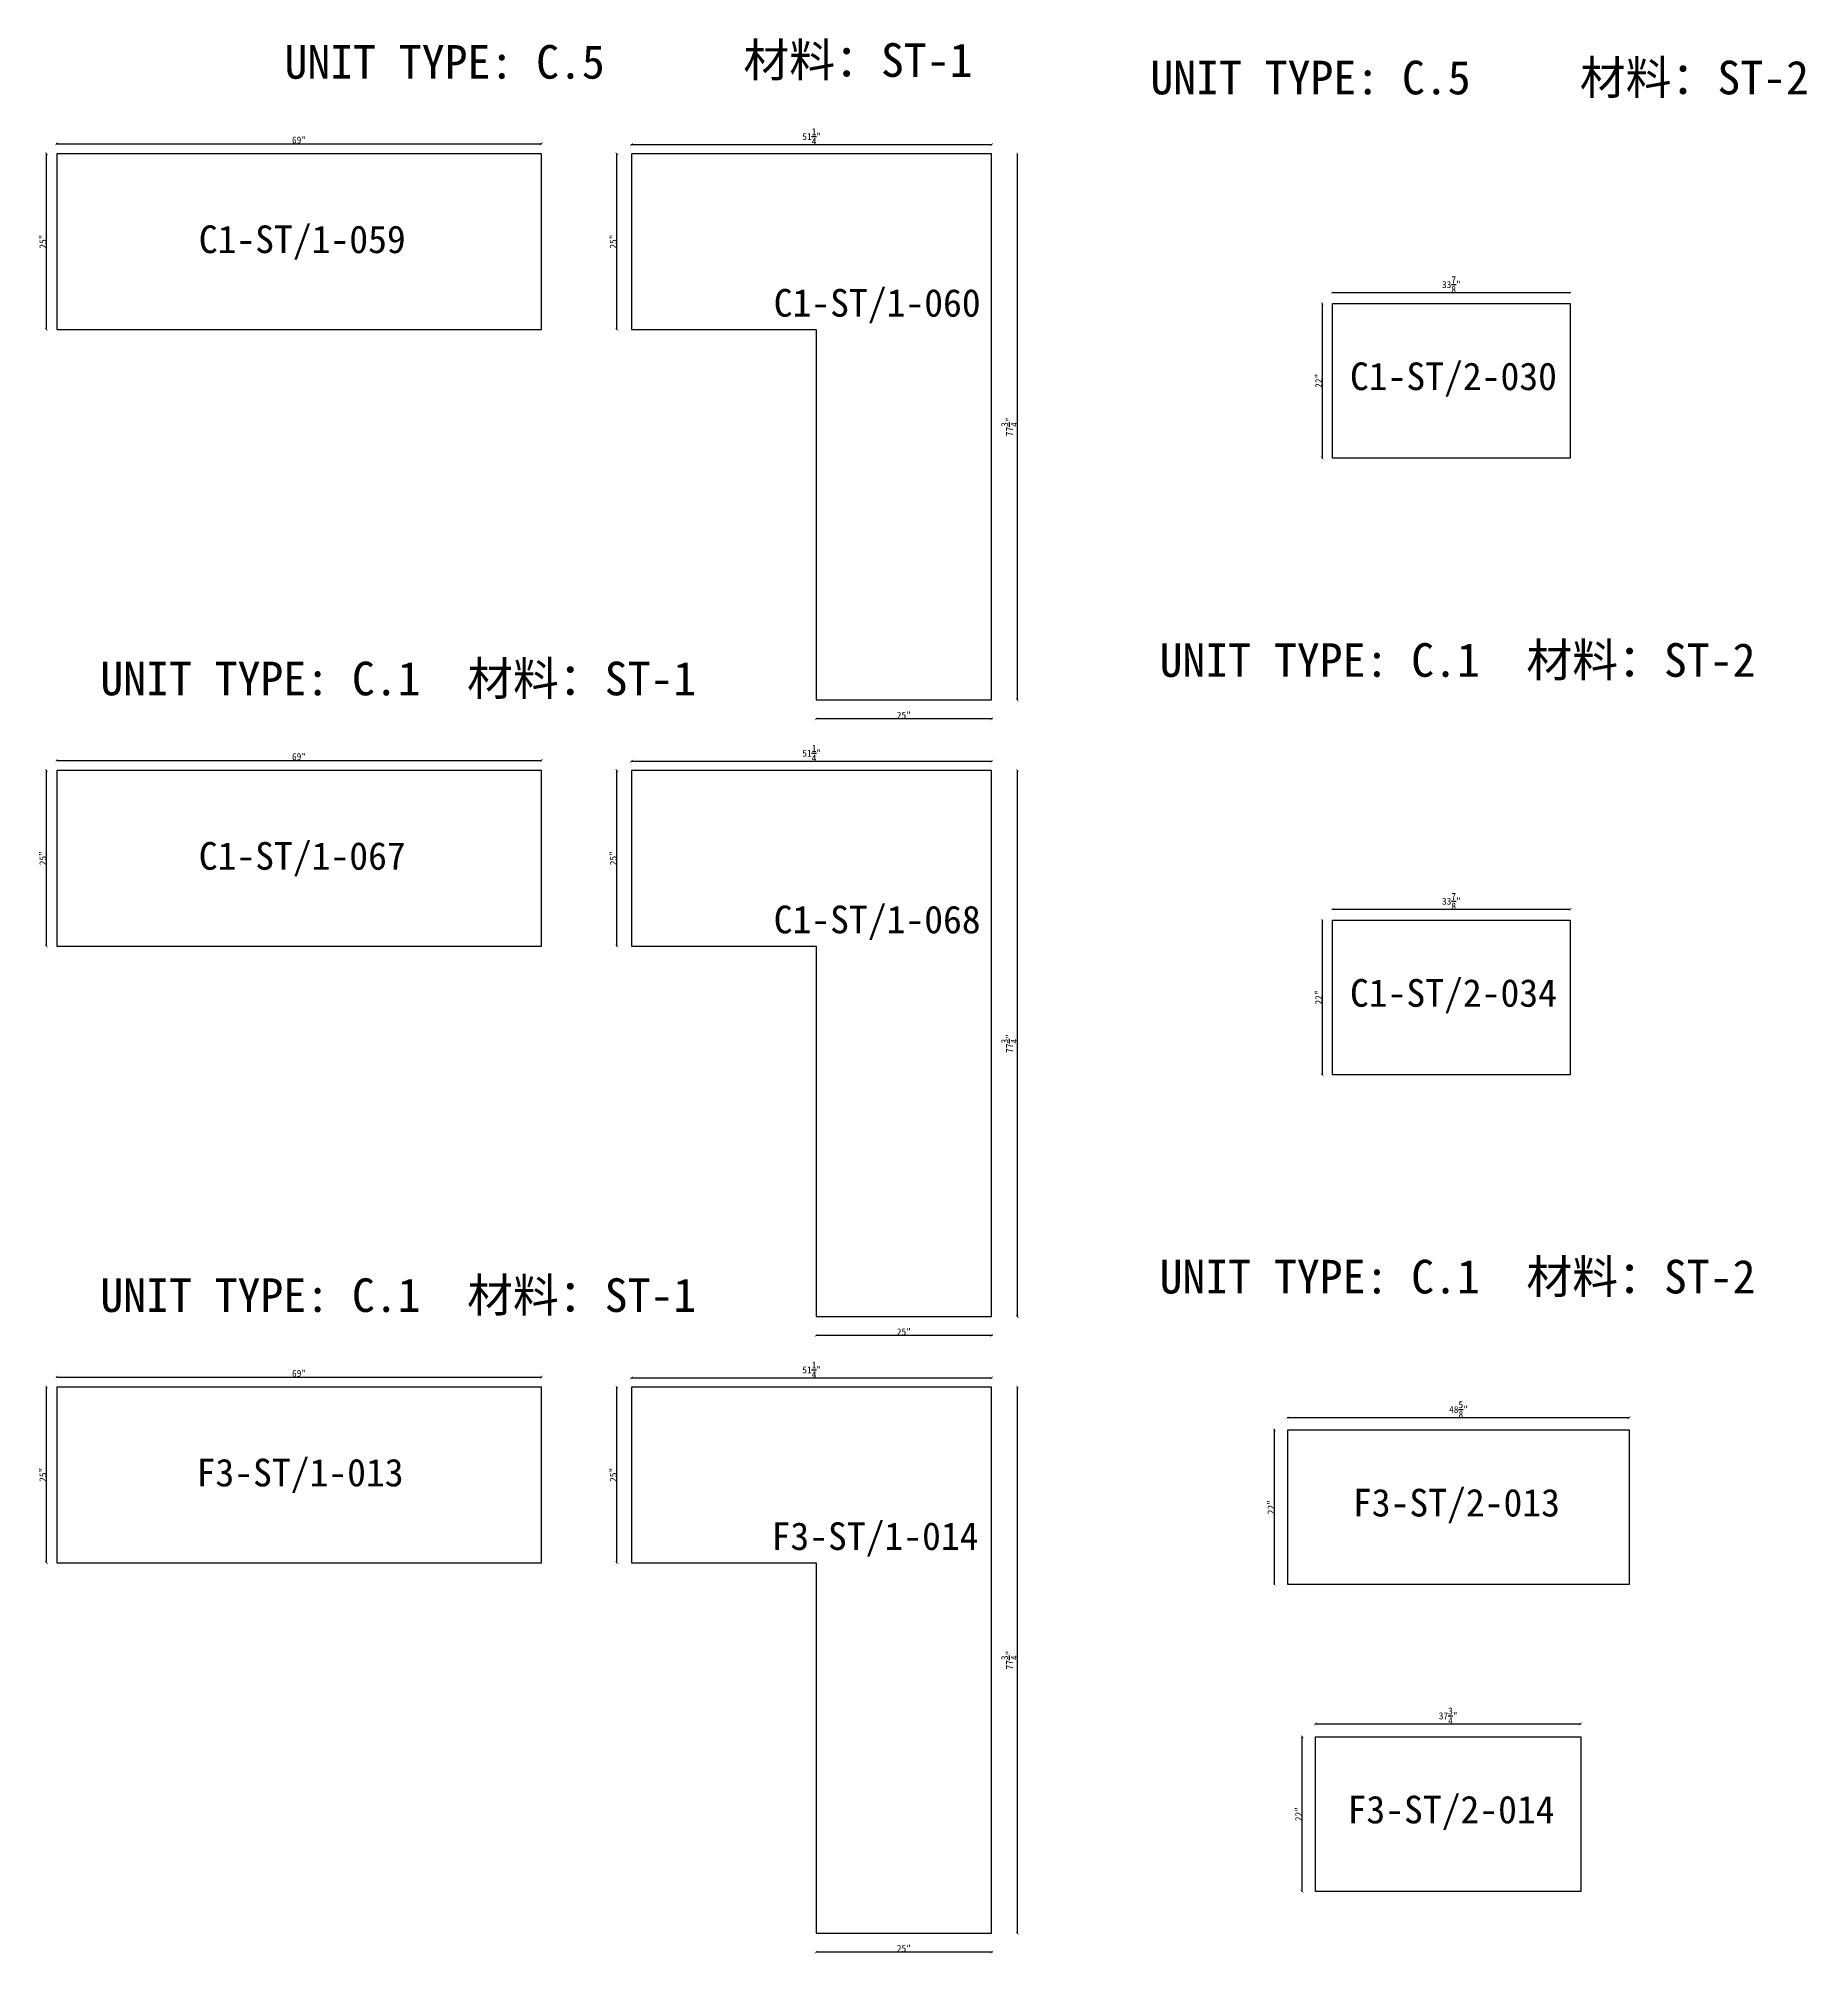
# Model space of a CAD drawing. Header units: millimetres. Extents: x -46962 to 137822, y -48342 to 2116.
# Drawn here: x 15751 to 22145, y -19953 to -13028 of the extents above; entities that cross this region are included whole.
import ezdxf
from ezdxf.enums import TextEntityAlignment as Align

# ---------------------------------------------------------------- set-up
doc = ezdxf.new("R2010")
doc.units = ezdxf.units.MM
doc.layers.add('COUNTERTOP_NUMBER', color=3, linetype='Continuous')
doc.layers.add('COUNTERTOPS', color=7, linetype='Continuous')
doc.styles.add('样式 1', font='')
doc.styles.get('样式 1').set_extended_font_data('NSimSun')
doc.dimstyles.new('副本 ISO-25', dxfattribs={"dimtxt": 25, "dimasz": 10, "dimexe": 1.5, "dimexo": 0.5, "dimtad": 1, "dimlfac": 0.03937, "dimlunit": 5, "dimtxsty": '样式 1', "dimblk": 'ARCHTICK', "dimcen": 2.5, "dimclrd": 256, "dimclrt": 1, "dimazin": 3, "dimtfac": 1, "dimtmove": 0, "dimatfit": 3, "dimfxlon": 1})

# ---------------------------------------------------------------- blocks, each defined once
blk = doc.blocks.new('_ArchTick')
at = {"color": 0, "linetype": 'ByBlock', "const_width": 0.15}
blk.add_lwpolyline([(-0.5, -0.5), (0.5, 0.5)], dxfattribs=at)
blk = doc.blocks.new('*D789')
at = {"color": 0, "lineweight": -2, "transparency": 16777216}
for p, q in [((15781.4, -13445.1), (15778.9, -13445.1)), ((15781.4, -14080.1), (15778.9, -14080.1))]:
    blk.add_line(p, q, dxfattribs=at)
at = {"lineweight": -2, "transparency": 16777216}
blk.add_line((15780.4, -14080.1), (15780.4, -13445.1), dxfattribs=at)
at = {"layer": 'Defpoints', "color": 0, "transparency": 16777216}
for p in [(15780.4, -13445.1), (15817.3, -13445.1), (15817.3, -14080.1)]:
    blk.add_point(p, dxfattribs=at)
at = {"lineweight": -2, "transparency": 16777216, "xscale": 10, "yscale": 10, "zscale": 10}
for p, rotation in [((15780.4, -13445.1), 90), ((15780.4, -14080.1), 270)]:
    blk.add_blockref('_ArchTick', p, dxfattribs=dict(at, rotation=rotation))
at = {"color": 1, "transparency": 16777216, "insert": (15767.3, -13762.6), "char_height": 25, "attachment_point": 5, "rotation": 90, "style": '样式 1'}
blk.add_mtext('\\A1;25"', dxfattribs=at)
blk = doc.blocks.new('*D790')
at = {"color": 0, "lineweight": -2, "transparency": 16777216}
for p, q in [((15817.3, -13409.7), (15817.3, -13407.2)), ((17569.9, -13409.7), (17569.9, -13407.2))]:
    blk.add_line(p, q, dxfattribs=at)
at = {"lineweight": -2, "transparency": 16777216}
blk.add_line((15817.3, -13408.7), (17569.9, -13408.7), dxfattribs=at)
at = {"layer": 'Defpoints', "color": 0, "transparency": 16777216}
for p in [(17569.9, -13408.7), (15817.3, -13445.1), (17569.9, -13445.1)]:
    blk.add_point(p, dxfattribs=at)
at = {"lineweight": -2, "transparency": 16777216, "xscale": 10, "yscale": 10, "zscale": 10, "rotation": 180}
blk.add_blockref('_ArchTick', (15817.3, -13408.7), dxfattribs=at)
at = {"lineweight": -2, "transparency": 16777216, "xscale": 10, "yscale": 10, "zscale": 10}
blk.add_blockref('_ArchTick', (17569.9, -13408.7), dxfattribs=at)
at = {"color": 1, "transparency": 16777216, "insert": (16693.6, -13395.6), "char_height": 25, "attachment_point": 5, "style": '样式 1'}
blk.add_mtext('\\A1;69"', dxfattribs=at)
blk = doc.blocks.new('*D791')
at = {"color": 0, "lineweight": -2, "transparency": 16777216}
for p, q in [((17896.2, -13412.9), (17896.2, -13410.4)), ((19198, -13412.9), (19198, -13410.4))]:
    blk.add_line(p, q, dxfattribs=at)
at = {"lineweight": -2, "transparency": 16777216}
blk.add_line((17896.2, -13411.9), (19198, -13411.9), dxfattribs=at)
at = {"layer": 'Defpoints', "color": 0, "transparency": 16777216}
for p in [(19198, -13411.9), (17896.2, -13445.1), (19198, -13445.1)]:
    blk.add_point(p, dxfattribs=at)
at = {"lineweight": -2, "transparency": 16777216, "xscale": 10, "yscale": 10, "zscale": 10, "rotation": 180}
blk.add_blockref('_ArchTick', (17896.2, -13411.9), dxfattribs=at)
at = {"lineweight": -2, "transparency": 16777216, "xscale": 10, "yscale": 10, "zscale": 10}
blk.add_blockref('_ArchTick', (19198, -13411.9), dxfattribs=at)
at = {"color": 1, "transparency": 16777216, "insert": (18547.1, -13382.9), "char_height": 25, "attachment_point": 5, "style": '样式 1'}
blk.add_mtext('\\A1;51{\\H1x;\\S1/4;}"', dxfattribs=at)
blk = doc.blocks.new('*D792')
at = {"color": 0, "lineweight": -2, "transparency": 16777216}
for p, q in [((17843.8, -13445.1), (17841.3, -13445.1)), ((17843.8, -14080.1), (17841.3, -14080.1))]:
    blk.add_line(p, q, dxfattribs=at)
at = {"lineweight": -2, "transparency": 16777216}
blk.add_line((17842.8, -14080.1), (17842.8, -13445.1), dxfattribs=at)
at = {"layer": 'Defpoints', "color": 0, "transparency": 16777216}
for p in [(17842.8, -13445.1), (17896.2, -13445.1), (17896.2, -14080.1)]:
    blk.add_point(p, dxfattribs=at)
at = {"lineweight": -2, "transparency": 16777216, "xscale": 10, "yscale": 10, "zscale": 10}
for p, rotation in [((17842.8, -13445.1), 90), ((17842.8, -14080.1), 270)]:
    blk.add_blockref('_ArchTick', p, dxfattribs=dict(at, rotation=rotation))
at = {"color": 1, "transparency": 16777216, "insert": (17829.6, -13762.6), "char_height": 25, "attachment_point": 5, "rotation": 90, "style": '样式 1'}
blk.add_mtext('\\A1;25"', dxfattribs=at)
blk = doc.blocks.new('*D785')
at = {"color": 0, "lineweight": -2, "transparency": 16777216}
for p, q in [((18563, -15487.3), (18563, -15489.8)), ((19198, -15487.3), (19198, -15489.8))]:
    blk.add_line(p, q, dxfattribs=at)
at = {"lineweight": -2, "transparency": 16777216}
blk.add_line((19198, -15488.3), (18563, -15488.3), dxfattribs=at)
at = {"layer": 'Defpoints', "color": 0, "transparency": 16777216}
for p in [(18563, -15419.9), (19198, -15419.9), (18563, -15488.3)]:
    blk.add_point(p, dxfattribs=at)
at = {"lineweight": -2, "transparency": 16777216, "xscale": 10, "yscale": 10, "zscale": 10, "rotation": 180}
blk.add_blockref('_ArchTick', (18563, -15488.3), dxfattribs=at)
at = {"lineweight": -2, "transparency": 16777216, "xscale": 10, "yscale": 10, "zscale": 10}
blk.add_blockref('_ArchTick', (19198, -15488.3), dxfattribs=at)
at = {"color": 1, "transparency": 16777216, "insert": (18880.5, -15475.2), "char_height": 25, "attachment_point": 5, "style": '样式 1'}
blk.add_mtext('\\A1;25"', dxfattribs=at)
blk = doc.blocks.new('*D786')
at = {"color": 0, "lineweight": -2, "transparency": 16777216}
for p, q in [((19290.2, -13445.1), (19292.7, -13445.1)), ((19290.2, -15419.9), (19292.7, -15419.9))]:
    blk.add_line(p, q, dxfattribs=at)
at = {"lineweight": -2, "transparency": 16777216}
blk.add_line((19291.2, -15419.9), (19291.2, -13445.1), dxfattribs=at)
at = {"layer": 'Defpoints', "color": 0, "transparency": 16777216}
for p in [(19198, -13445.1), (19291.2, -13445.1), (19198, -15419.9)]:
    blk.add_point(p, dxfattribs=at)
at = {"lineweight": -2, "transparency": 16777216, "xscale": 10, "yscale": 10, "zscale": 10}
for p, rotation in [((19291.2, -13445.1), 90), ((19291.2, -15419.9), 270)]:
    blk.add_blockref('_ArchTick', p, dxfattribs=dict(at, rotation=rotation))
at = {"color": 1, "transparency": 16777216, "insert": (19262.1, -14432.5), "char_height": 25, "attachment_point": 5, "rotation": 90, "style": '样式 1'}
blk.add_mtext('\\A1;77{\\H1x;\\S3/4;}"', dxfattribs=at)
blk = doc.blocks.new('*D787')
at = {"color": 0, "lineweight": -2, "transparency": 16777216}
for p, q in [((20429.9, -13948.2), (20429.9, -13945.7)), ((21290.3, -13948.2), (21290.3, -13945.7))]:
    blk.add_line(p, q, dxfattribs=at)
at = {"lineweight": -2, "transparency": 16777216}
blk.add_line((20429.9, -13947.2), (21290.3, -13947.2), dxfattribs=at)
at = {"layer": 'Defpoints', "color": 0, "transparency": 16777216}
for p in [(20429.9, -13986.6), (21290.3, -13947.2), (21290.3, -13986.6)]:
    blk.add_point(p, dxfattribs=at)
at = {"lineweight": -2, "transparency": 16777216, "xscale": 10, "yscale": 10, "zscale": 10, "rotation": 180}
blk.add_blockref('_ArchTick', (20429.9, -13947.2), dxfattribs=at)
at = {"lineweight": -2, "transparency": 16777216, "xscale": 10, "yscale": 10, "zscale": 10}
blk.add_blockref('_ArchTick', (21290.3, -13947.2), dxfattribs=at)
at = {"color": 1, "transparency": 16777216, "insert": (20860.1, -13918.1), "char_height": 25, "attachment_point": 5, "style": '样式 1'}
blk.add_mtext('\\A1;33{\\H1x;\\S7/8;}"', dxfattribs=at)
blk = doc.blocks.new('*D788')
at = {"color": 0, "lineweight": -2, "transparency": 16777216}
for p, q in [((20394.2, -13986.6), (20391.7, -13986.6)), ((20394.2, -14545.4), (20391.7, -14545.4))]:
    blk.add_line(p, q, dxfattribs=at)
at = {"lineweight": -2, "transparency": 16777216}
blk.add_line((20393.2, -13986.6), (20393.2, -14545.4), dxfattribs=at)
at = {"layer": 'Defpoints', "color": 0, "transparency": 16777216}
for p in [(20429.9, -13986.6), (20393.2, -14545.4), (20429.9, -14545.4)]:
    blk.add_point(p, dxfattribs=at)
at = {"lineweight": -2, "transparency": 16777216, "xscale": 10, "yscale": 10, "zscale": 10}
for p, rotation in [((20393.2, -13986.6), 90), ((20393.2, -14545.4), 270)]:
    blk.add_blockref('_ArchTick', p, dxfattribs=dict(at, rotation=rotation))
at = {"color": 1, "transparency": 16777216, "insert": (20380.1, -14266), "char_height": 25, "attachment_point": 5, "rotation": 90, "style": '样式 1'}
blk.add_mtext('\\A1;22"', dxfattribs=at)
blk = doc.blocks.new('*D799')
at = {"color": 0, "lineweight": -2, "transparency": 16777216}
for p, q in [((15781.4, -15674.6), (15778.9, -15674.6)), ((15781.4, -16309.6), (15778.9, -16309.6))]:
    blk.add_line(p, q, dxfattribs=at)
at = {"lineweight": -2, "transparency": 16777216}
blk.add_line((15780.4, -16309.6), (15780.4, -15674.6), dxfattribs=at)
at = {"layer": 'Defpoints', "color": 0, "transparency": 16777216}
for p in [(15780.4, -15674.6), (15817.3, -15674.6), (15817.3, -16309.6)]:
    blk.add_point(p, dxfattribs=at)
at = {"lineweight": -2, "transparency": 16777216, "xscale": 10, "yscale": 10, "zscale": 10}
for p, rotation in [((15780.4, -15674.6), 90), ((15780.4, -16309.6), 270)]:
    blk.add_blockref('_ArchTick', p, dxfattribs=dict(at, rotation=rotation))
at = {"color": 1, "transparency": 16777216, "insert": (15767.3, -15992.1), "char_height": 25, "attachment_point": 5, "rotation": 90, "style": '样式 1'}
blk.add_mtext('\\A1;25"', dxfattribs=at)
blk = doc.blocks.new('*D800')
at = {"color": 0, "lineweight": -2, "transparency": 16777216}
for p, q in [((15817.3, -15639.3), (15817.3, -15636.8)), ((17569.9, -15639.3), (17569.9, -15636.8))]:
    blk.add_line(p, q, dxfattribs=at)
at = {"lineweight": -2, "transparency": 16777216}
blk.add_line((15817.3, -15638.3), (17569.9, -15638.3), dxfattribs=at)
at = {"layer": 'Defpoints', "color": 0, "transparency": 16777216}
for p in [(17569.9, -15638.3), (15817.3, -15674.6), (17569.9, -15674.6)]:
    blk.add_point(p, dxfattribs=at)
at = {"lineweight": -2, "transparency": 16777216, "xscale": 10, "yscale": 10, "zscale": 10, "rotation": 180}
blk.add_blockref('_ArchTick', (15817.3, -15638.3), dxfattribs=at)
at = {"lineweight": -2, "transparency": 16777216, "xscale": 10, "yscale": 10, "zscale": 10}
blk.add_blockref('_ArchTick', (17569.9, -15638.3), dxfattribs=at)
at = {"color": 1, "transparency": 16777216, "insert": (16693.6, -15625.2), "char_height": 25, "attachment_point": 5, "style": '样式 1'}
blk.add_mtext('\\A1;69"', dxfattribs=at)
blk = doc.blocks.new('*D801')
at = {"color": 0, "lineweight": -2, "transparency": 16777216}
for p, q in [((17896.2, -15642.5), (17896.2, -15640)), ((19198, -15642.5), (19198, -15640))]:
    blk.add_line(p, q, dxfattribs=at)
at = {"lineweight": -2, "transparency": 16777216}
blk.add_line((17896.2, -15641.5), (19198, -15641.5), dxfattribs=at)
at = {"layer": 'Defpoints', "color": 0, "transparency": 16777216}
for p in [(19198, -15641.5), (17896.2, -15674.6), (19198, -15674.6)]:
    blk.add_point(p, dxfattribs=at)
at = {"lineweight": -2, "transparency": 16777216, "xscale": 10, "yscale": 10, "zscale": 10, "rotation": 180}
blk.add_blockref('_ArchTick', (17896.2, -15641.5), dxfattribs=at)
at = {"lineweight": -2, "transparency": 16777216, "xscale": 10, "yscale": 10, "zscale": 10}
blk.add_blockref('_ArchTick', (19198, -15641.5), dxfattribs=at)
at = {"color": 1, "transparency": 16777216, "insert": (18547.1, -15612.5), "char_height": 25, "attachment_point": 5, "style": '样式 1'}
blk.add_mtext('\\A1;51{\\H1x;\\S1/4;}"', dxfattribs=at)
blk = doc.blocks.new('*D802')
at = {"color": 0, "lineweight": -2, "transparency": 16777216}
for p, q in [((17843.8, -15674.6), (17841.3, -15674.6)), ((17843.8, -16309.6), (17841.3, -16309.6))]:
    blk.add_line(p, q, dxfattribs=at)
at = {"lineweight": -2, "transparency": 16777216}
blk.add_line((17842.8, -16309.6), (17842.8, -15674.6), dxfattribs=at)
at = {"layer": 'Defpoints', "color": 0, "transparency": 16777216}
for p in [(17842.8, -15674.6), (17896.2, -15674.6), (17896.2, -16309.6)]:
    blk.add_point(p, dxfattribs=at)
at = {"lineweight": -2, "transparency": 16777216, "xscale": 10, "yscale": 10, "zscale": 10}
for p, rotation in [((17842.8, -15674.6), 90), ((17842.8, -16309.6), 270)]:
    blk.add_blockref('_ArchTick', p, dxfattribs=dict(at, rotation=rotation))
at = {"color": 1, "transparency": 16777216, "insert": (17829.6, -15992.1), "char_height": 25, "attachment_point": 5, "rotation": 90, "style": '样式 1'}
blk.add_mtext('\\A1;25"', dxfattribs=at)
blk = doc.blocks.new('*D795')
at = {"color": 0, "lineweight": -2, "transparency": 16777216}
for p, q in [((18563, -17716.9), (18563, -17719.4)), ((19198, -17716.9), (19198, -17719.4))]:
    blk.add_line(p, q, dxfattribs=at)
at = {"lineweight": -2, "transparency": 16777216}
blk.add_line((19198, -17717.9), (18563, -17717.9), dxfattribs=at)
at = {"layer": 'Defpoints', "color": 0, "transparency": 16777216}
for p in [(18563, -17649.5), (19198, -17649.5), (18563, -17717.9)]:
    blk.add_point(p, dxfattribs=at)
at = {"lineweight": -2, "transparency": 16777216, "xscale": 10, "yscale": 10, "zscale": 10, "rotation": 180}
blk.add_blockref('_ArchTick', (18563, -17717.9), dxfattribs=at)
at = {"lineweight": -2, "transparency": 16777216, "xscale": 10, "yscale": 10, "zscale": 10}
blk.add_blockref('_ArchTick', (19198, -17717.9), dxfattribs=at)
at = {"color": 1, "transparency": 16777216, "insert": (18880.5, -17704.8), "char_height": 25, "attachment_point": 5, "style": '样式 1'}
blk.add_mtext('\\A1;25"', dxfattribs=at)
blk = doc.blocks.new('*D796')
at = {"color": 0, "lineweight": -2, "transparency": 16777216}
for p, q in [((19290.2, -15674.6), (19292.7, -15674.6)), ((19290.2, -17649.5), (19292.7, -17649.5))]:
    blk.add_line(p, q, dxfattribs=at)
at = {"lineweight": -2, "transparency": 16777216}
blk.add_line((19291.2, -17649.5), (19291.2, -15674.6), dxfattribs=at)
at = {"layer": 'Defpoints', "color": 0, "transparency": 16777216}
for p in [(19198, -15674.6), (19291.2, -15674.6), (19198, -17649.5)]:
    blk.add_point(p, dxfattribs=at)
at = {"lineweight": -2, "transparency": 16777216, "xscale": 10, "yscale": 10, "zscale": 10}
for p, rotation in [((19291.2, -15674.6), 90), ((19291.2, -17649.5), 270)]:
    blk.add_blockref('_ArchTick', p, dxfattribs=dict(at, rotation=rotation))
at = {"color": 1, "transparency": 16777216, "insert": (19262.1, -16662.1), "char_height": 25, "attachment_point": 5, "rotation": 90, "style": '样式 1'}
blk.add_mtext('\\A1;77{\\H1x;\\S3/4;}"', dxfattribs=at)
blk = doc.blocks.new('*D797')
at = {"color": 0, "lineweight": -2, "transparency": 16777216}
for p, q in [((20429.9, -16177.8), (20429.9, -16175.3)), ((21290.3, -16177.8), (21290.3, -16175.3))]:
    blk.add_line(p, q, dxfattribs=at)
at = {"lineweight": -2, "transparency": 16777216}
blk.add_line((20429.9, -16176.8), (21290.3, -16176.8), dxfattribs=at)
at = {"layer": 'Defpoints', "color": 0, "transparency": 16777216}
for p in [(21290.3, -16176.8), (20429.9, -16216.2), (21290.3, -16216.2)]:
    blk.add_point(p, dxfattribs=at)
at = {"lineweight": -2, "transparency": 16777216, "xscale": 10, "yscale": 10, "zscale": 10, "rotation": 180}
blk.add_blockref('_ArchTick', (20429.9, -16176.8), dxfattribs=at)
at = {"lineweight": -2, "transparency": 16777216, "xscale": 10, "yscale": 10, "zscale": 10}
blk.add_blockref('_ArchTick', (21290.3, -16176.8), dxfattribs=at)
at = {"color": 1, "transparency": 16777216, "insert": (20860.1, -16147.7), "char_height": 25, "attachment_point": 5, "style": '样式 1'}
blk.add_mtext('\\A1;33{\\H1x;\\S7/8;}"', dxfattribs=at)
blk = doc.blocks.new('*D798')
at = {"color": 0, "lineweight": -2, "transparency": 16777216}
for p, q in [((20394.2, -16216.2), (20391.7, -16216.2)), ((20394.2, -16775), (20391.7, -16775))]:
    blk.add_line(p, q, dxfattribs=at)
at = {"lineweight": -2, "transparency": 16777216}
blk.add_line((20393.2, -16216.2), (20393.2, -16775), dxfattribs=at)
at = {"layer": 'Defpoints', "color": 0, "transparency": 16777216}
for p in [(20429.9, -16216.2), (20393.2, -16775), (20429.9, -16775)]:
    blk.add_point(p, dxfattribs=at)
at = {"lineweight": -2, "transparency": 16777216, "xscale": 10, "yscale": 10, "zscale": 10}
for p, rotation in [((20393.2, -16216.2), 90), ((20393.2, -16775), 270)]:
    blk.add_blockref('_ArchTick', p, dxfattribs=dict(at, rotation=rotation))
at = {"color": 1, "transparency": 16777216, "insert": (20380.1, -16495.6), "char_height": 25, "attachment_point": 5, "rotation": 90, "style": '样式 1'}
blk.add_mtext('\\A1;22"', dxfattribs=at)
blk = doc.blocks.new('*D805')
at = {"color": 0, "lineweight": -2, "transparency": 16777216}
for p, q in [((15781.4, -17904.2), (15778.9, -17904.2)), ((15781.4, -18539.2), (15778.9, -18539.2))]:
    blk.add_line(p, q, dxfattribs=at)
at = {"lineweight": -2, "transparency": 16777216}
blk.add_line((15780.4, -18539.2), (15780.4, -17904.2), dxfattribs=at)
at = {"layer": 'Defpoints', "color": 0, "transparency": 16777216}
for p in [(15780.4, -17904.2), (15817.3, -17904.2), (15817.3, -18539.2)]:
    blk.add_point(p, dxfattribs=at)
at = {"lineweight": -2, "transparency": 16777216, "xscale": 10, "yscale": 10, "zscale": 10}
for p, rotation in [((15780.4, -17904.2), 90), ((15780.4, -18539.2), 270)]:
    blk.add_blockref('_ArchTick', p, dxfattribs=dict(at, rotation=rotation))
at = {"color": 1, "transparency": 16777216, "insert": (15767.3, -18221.7), "char_height": 25, "attachment_point": 5, "rotation": 90, "style": '样式 1'}
blk.add_mtext('\\A1;25"', dxfattribs=at)
blk = doc.blocks.new('*D806')
at = {"color": 0, "lineweight": -2, "transparency": 16777216}
for p, q in [((15817.3, -17868.9), (15817.3, -17866.4)), ((17569.9, -17868.9), (17569.9, -17866.4))]:
    blk.add_line(p, q, dxfattribs=at)
at = {"lineweight": -2, "transparency": 16777216}
blk.add_line((15817.3, -17867.9), (17569.9, -17867.9), dxfattribs=at)
at = {"layer": 'Defpoints', "color": 0, "transparency": 16777216}
for p in [(15817.3, -17904.2), (17569.9, -17867.9), (17569.9, -17904.2)]:
    blk.add_point(p, dxfattribs=at)
at = {"lineweight": -2, "transparency": 16777216, "xscale": 10, "yscale": 10, "zscale": 10, "rotation": 180}
blk.add_blockref('_ArchTick', (15817.3, -17867.9), dxfattribs=at)
at = {"lineweight": -2, "transparency": 16777216, "xscale": 10, "yscale": 10, "zscale": 10}
blk.add_blockref('_ArchTick', (17569.9, -17867.9), dxfattribs=at)
at = {"color": 1, "transparency": 16777216, "insert": (16693.6, -17854.8), "char_height": 25, "attachment_point": 5, "style": '样式 1'}
blk.add_mtext('\\A1;69"', dxfattribs=at)
blk = doc.blocks.new('*D807')
at = {"color": 0, "lineweight": -2, "transparency": 16777216}
for p, q in [((17896.2, -17872.1), (17896.2, -17869.6)), ((19198, -17872.1), (19198, -17869.6))]:
    blk.add_line(p, q, dxfattribs=at)
at = {"lineweight": -2, "transparency": 16777216}
blk.add_line((17896.2, -17871.1), (19198, -17871.1), dxfattribs=at)
at = {"layer": 'Defpoints', "color": 0, "transparency": 16777216}
for p in [(17896.2, -17904.2), (19198, -17871.1), (19198, -17904.2)]:
    blk.add_point(p, dxfattribs=at)
at = {"lineweight": -2, "transparency": 16777216, "xscale": 10, "yscale": 10, "zscale": 10, "rotation": 180}
blk.add_blockref('_ArchTick', (17896.2, -17871.1), dxfattribs=at)
at = {"lineweight": -2, "transparency": 16777216, "xscale": 10, "yscale": 10, "zscale": 10}
blk.add_blockref('_ArchTick', (19198, -17871.1), dxfattribs=at)
at = {"color": 1, "transparency": 16777216, "insert": (18547.1, -17842.1), "char_height": 25, "attachment_point": 5, "style": '样式 1'}
blk.add_mtext('\\A1;51{\\H1x;\\S1/4;}"', dxfattribs=at)
blk = doc.blocks.new('*D808')
at = {"color": 0, "lineweight": -2, "transparency": 16777216}
for p, q in [((17843.8, -17904.2), (17841.3, -17904.2)), ((17843.8, -18539.2), (17841.3, -18539.2))]:
    blk.add_line(p, q, dxfattribs=at)
at = {"lineweight": -2, "transparency": 16777216}
blk.add_line((17842.8, -18539.2), (17842.8, -17904.2), dxfattribs=at)
at = {"layer": 'Defpoints', "color": 0, "transparency": 16777216}
for p in [(17842.8, -17904.2), (17896.2, -17904.2), (17896.2, -18539.2)]:
    blk.add_point(p, dxfattribs=at)
at = {"lineweight": -2, "transparency": 16777216, "xscale": 10, "yscale": 10, "zscale": 10}
for p, rotation in [((17842.8, -17904.2), 90), ((17842.8, -18539.2), 270)]:
    blk.add_blockref('_ArchTick', p, dxfattribs=dict(at, rotation=rotation))
at = {"color": 1, "transparency": 16777216, "insert": (17829.6, -18221.7), "char_height": 25, "attachment_point": 5, "rotation": 90, "style": '样式 1'}
blk.add_mtext('\\A1;25"', dxfattribs=at)
blk = doc.blocks.new('*D809')
at = {"color": 0, "lineweight": -2, "transparency": 16777216}
for p, q in [((18563, -19946.5), (18563, -19949)), ((19198, -19946.5), (19198, -19949))]:
    blk.add_line(p, q, dxfattribs=at)
at = {"lineweight": -2, "transparency": 16777216}
blk.add_line((19198, -19947.5), (18563, -19947.5), dxfattribs=at)
at = {"layer": 'Defpoints', "color": 0, "transparency": 16777216}
for p in [(18563, -19879.1), (19198, -19879.1), (18563, -19947.5)]:
    blk.add_point(p, dxfattribs=at)
at = {"lineweight": -2, "transparency": 16777216, "xscale": 10, "yscale": 10, "zscale": 10, "rotation": 180}
blk.add_blockref('_ArchTick', (18563, -19947.5), dxfattribs=at)
at = {"lineweight": -2, "transparency": 16777216, "xscale": 10, "yscale": 10, "zscale": 10}
blk.add_blockref('_ArchTick', (19198, -19947.5), dxfattribs=at)
at = {"color": 1, "transparency": 16777216, "insert": (18880.5, -19934.3), "char_height": 25, "attachment_point": 5, "style": '样式 1'}
blk.add_mtext('\\A1;25"', dxfattribs=at)
blk = doc.blocks.new('*D810')
at = {"color": 0, "lineweight": -2, "transparency": 16777216}
for p, q in [((19290.2, -17904.2), (19292.7, -17904.2)), ((19290.2, -19879.1), (19292.7, -19879.1))]:
    blk.add_line(p, q, dxfattribs=at)
at = {"lineweight": -2, "transparency": 16777216}
blk.add_line((19291.2, -19879.1), (19291.2, -17904.2), dxfattribs=at)
at = {"layer": 'Defpoints', "color": 0, "transparency": 16777216}
for p in [(19198, -17904.2), (19291.2, -17904.2), (19198, -19879.1)]:
    blk.add_point(p, dxfattribs=at)
at = {"lineweight": -2, "transparency": 16777216, "xscale": 10, "yscale": 10, "zscale": 10}
for p, rotation in [((19291.2, -17904.2), 90), ((19291.2, -19879.1), 270)]:
    blk.add_blockref('_ArchTick', p, dxfattribs=dict(at, rotation=rotation))
at = {"color": 1, "transparency": 16777216, "insert": (19262.1, -18891.6), "char_height": 25, "attachment_point": 5, "rotation": 90, "style": '样式 1'}
blk.add_mtext('\\A1;77{\\H1x;\\S3/4;}"', dxfattribs=at)
blk = doc.blocks.new('*D811')
at = {"color": 0, "lineweight": -2, "transparency": 16777216}
for p, q in [((20268.5, -18015.7), (20268.5, -18013.2)), ((21503.6, -18015.7), (21503.6, -18013.2))]:
    blk.add_line(p, q, dxfattribs=at)
at = {"lineweight": -2, "transparency": 16777216}
blk.add_line((20268.5, -18014.7), (21503.6, -18014.7), dxfattribs=at)
at = {"layer": 'Defpoints', "color": 0, "transparency": 16777216}
for p in [(20268.5, -18059.3), (21503.6, -18014.7), (21503.6, -18059.3)]:
    blk.add_point(p, dxfattribs=at)
at = {"lineweight": -2, "transparency": 16777216, "xscale": 10, "yscale": 10, "zscale": 10, "rotation": 180}
blk.add_blockref('_ArchTick', (20268.5, -18014.7), dxfattribs=at)
at = {"lineweight": -2, "transparency": 16777216, "xscale": 10, "yscale": 10, "zscale": 10}
blk.add_blockref('_ArchTick', (21503.6, -18014.7), dxfattribs=at)
at = {"color": 1, "transparency": 16777216, "insert": (20886, -17985.6), "char_height": 25, "attachment_point": 5, "style": '样式 1'}
blk.add_mtext('\\A1;48{\\H1x;\\S5/8;}"', dxfattribs=at)
blk = doc.blocks.new('*D812')
at = {"color": 0, "lineweight": -2, "transparency": 16777216}
for p, q in [((20221.7, -18059.3), (20219.2, -18059.3)), ((20221.7, -18618.1), (20219.2, -18618.1))]:
    blk.add_line(p, q, dxfattribs=at)
at = {"lineweight": -2, "transparency": 16777216}
blk.add_line((20220.7, -18618.1), (20220.7, -18059.3), dxfattribs=at)
at = {"layer": 'Defpoints', "color": 0, "transparency": 16777216}
for p in [(20220.7, -18059.3), (20268.5, -18059.3), (20268.5, -18618.1)]:
    blk.add_point(p, dxfattribs=at)
at = {"lineweight": -2, "transparency": 16777216, "xscale": 10, "yscale": 10, "zscale": 10}
for p, rotation in [((20220.7, -18059.3), 90), ((20220.7, -18618.1), 270)]:
    blk.add_blockref('_ArchTick', p, dxfattribs=dict(at, rotation=rotation))
at = {"color": 1, "transparency": 16777216, "insert": (20207.6, -18338.7), "char_height": 25, "attachment_point": 5, "rotation": 90, "style": '样式 1'}
blk.add_mtext('\\A1;22"', dxfattribs=at)
blk = doc.blocks.new('*D813')
at = {"color": 0, "lineweight": -2, "transparency": 16777216}
for p, q in [((20369, -19123), (20369, -19120.5)), ((21327.9, -19123), (21327.9, -19120.5))]:
    blk.add_line(p, q, dxfattribs=at)
at = {"lineweight": -2, "transparency": 16777216}
blk.add_line((20369, -19122), (21327.9, -19122), dxfattribs=at)
at = {"layer": 'Defpoints', "color": 0, "transparency": 16777216}
for p in [(20369, -19168.8), (21327.9, -19122), (21327.9, -19168.8)]:
    blk.add_point(p, dxfattribs=at)
at = {"lineweight": -2, "transparency": 16777216, "xscale": 10, "yscale": 10, "zscale": 10, "rotation": 180}
blk.add_blockref('_ArchTick', (20369, -19122), dxfattribs=at)
at = {"lineweight": -2, "transparency": 16777216, "xscale": 10, "yscale": 10, "zscale": 10}
blk.add_blockref('_ArchTick', (21327.9, -19122), dxfattribs=at)
at = {"color": 1, "transparency": 16777216, "insert": (20848.5, -19092.9), "char_height": 25, "attachment_point": 5, "style": '样式 1'}
blk.add_mtext('\\A1;37{\\H1x;\\S3/4;}"', dxfattribs=at)
blk = doc.blocks.new('*D814')
at = {"color": 0, "lineweight": -2, "transparency": 16777216}
for p, q in [((20321.9, -19168.8), (20319.4, -19168.8)), ((20321.9, -19727.6), (20319.4, -19727.6))]:
    blk.add_line(p, q, dxfattribs=at)
at = {"lineweight": -2, "transparency": 16777216}
blk.add_line((20320.9, -19727.6), (20320.9, -19168.8), dxfattribs=at)
at = {"layer": 'Defpoints', "color": 0, "transparency": 16777216}
for p in [(20320.9, -19168.8), (20369, -19168.8), (20369, -19727.6)]:
    blk.add_point(p, dxfattribs=at)
at = {"lineweight": -2, "transparency": 16777216, "xscale": 10, "yscale": 10, "zscale": 10}
for p, rotation in [((20320.9, -19168.8), 90), ((20320.9, -19727.6), 270)]:
    blk.add_blockref('_ArchTick', p, dxfattribs=dict(at, rotation=rotation))
at = {"color": 1, "transparency": 16777216, "insert": (20307.8, -19448.2), "char_height": 25, "attachment_point": 5, "rotation": 90, "style": '样式 1'}
blk.add_mtext('\\A1;22"', dxfattribs=at)

msp = doc.modelspace()

# ---------------------------------------------------------------- linework, layer by layer
at = {"layer": 'COUNTERTOPS'}
for points in [[(15817.322, -14080.072), (17569.922, -14080.072), (17569.922, -13445.072), (15817.322, -13445.072)], [(19197.967, -13445.072), (17896.217, -13445.072), (17896.217, -14080.072), (18562.967, -14080.072), (18562.967, -15419.922), (19197.967, -15419.922)], [(20429.851, -13986.614), (21290.276, -13986.614), (21290.276, -14545.414), (20429.851, -14545.414)], [(15817.322, -16309.64), (17569.922, -16309.64), (17569.922, -15674.64), (15817.322, -15674.64)], [(19197.967, -15674.64), (17896.217, -15674.64), (17896.217, -16309.64), (18562.967, -16309.64), (18562.967, -17649.49), (19197.967, -17649.49)], [(20429.851, -16216.181), (21290.276, -16216.181), (21290.276, -16774.981), (20429.851, -16774.981)], [(15817.322, -18539.207), (17569.922, -18539.207), (17569.922, -17904.207), (15817.322, -17904.207)], [(19197.967, -17904.207), (17896.217, -17904.207), (17896.217, -18539.207), (18562.967, -18539.207), (18562.967, -19879.057), (19197.967, -19879.057)], [(20268.492, -18059.259), (21503.567, -18059.259), (21503.567, -18618.059), (20268.492, -18618.059)], [(20369.037, -19168.843), (21327.887, -19168.843), (21327.887, -19727.643), (20369.037, -19727.643)]]:
    msp.add_lwpolyline(points, close=True, dxfattribs=at)

# ---------------------------------------------------------------- texts
at = {"style": '样式 1'}
for s, p in [('UNIT TYPE: C.5', (16641.005, -13173.604)), ('材料：ST-1', (18300.292, -13166.949)), ('UNIT TYPE: C.5', (19771.78, -13230.277)), ('材料：ST-2', (21324.505, -13230.277)), ('UNIT TYPE: C.1', (19805.08, -15336.218)), ('材料：ST-2', (21131.361, -15336.218)), ('UNIT TYPE: C.1', (15974.994, -15403.171)), ('材料：ST-1', (17301.275, -15403.171)), ('UNIT TYPE: C.1', (19805.08, -17565.785)), ('材料：ST-2', (21131.361, -17565.785)), ('UNIT TYPE: C.1', (15974.994, -17632.738)), ('材料：ST-1', (17301.275, -17632.738))]:
    msp.add_text(s, height=121.5865, dxfattribs=at).set_placement(p)
at = {"layer": 'COUNTERTOP_NUMBER', "color": 3, "style": '样式 1'}
for s, p in [('C1-ST/1-059', (16705.186, -13754.242)), ('C1-ST/1-060', (18784.081, -13984.092)), ('C1-ST/2-030', (20867.715, -14249.583)), ('C1-ST/1-067', (16705.186, -15983.809)), ('C1-ST/1-068', (18784.081, -16213.659)), ('C1-ST/2-034', (20867.715, -16479.151)), ('F3-ST/1-013', (16697.41, -18213.376)), ('F3-ST/2-013', (20878.58, -18322.228)), ('F3-ST/1-014', (18776.305, -18443.226)), ('F3-ST/2-014', (20859.124, -19431.812))]:
    msp.add_text(s, height=100, dxfattribs=at).set_placement(p, align=Align.MIDDLE_CENTER)

# ---------------------------------------------------------------- dimensions: what is measured, and where the dimension line sits
for base, p1, p2, picture, middle in [((19197.967, -13411.94), (17896.217, -13445.072), (19197.967, -13445.072), '*D791', (18547.092, -13382.916)), ((17569.922, -13408.742), (15817.322, -13445.072), (17569.922, -13445.072), '*D790', (16693.622, -13395.617)), ((21290.276, -13947.188), (20429.851, -13986.614), (21290.276, -13986.614), '*D787', (20860.064, -13918.094)), ((18562.967, -15488.338), (19197.967, -15419.922), (18562.967, -15419.922), '*D785', (18880.467, -15475.213)), ((17569.922, -15638.309), (15817.322, -15674.64), (17569.922, -15674.64), '*D800', (16693.622, -15625.184)), ((19197.967, -15641.507), (17896.217, -15674.64), (19197.967, -15674.64), '*D801', (18547.092, -15612.483)), ((21290.276, -16176.755), (20429.851, -16216.181), (21290.276, -16216.181), '*D797', (20860.064, -16147.661)), ((18562.967, -17717.905), (19197.967, -17649.49), (18562.967, -17649.49), '*D795', (18880.467, -17704.78)), ((17569.922, -17867.876), (15817.322, -17904.207), (17569.922, -17904.207), '*D806', (16693.622, -17854.751)), ((19197.967, -17871.074), (17896.217, -17904.207), (19197.967, -17904.207), '*D807', (18547.092, -17842.051)), ((21503.567, -18014.73), (20268.492, -18059.259), (21503.567, -18059.259), '*D811', (20886.03, -17985.637)), ((21327.887, -19121.986), (20369.037, -19168.843), (21327.887, -19168.843), '*D813', (20848.462, -19092.893)), ((18562.967, -19947.473), (19197.967, -19879.057), (18562.967, -19879.057), '*D809', (18880.467, -19934.348))]:
    dim = msp.add_linear_dim(base=base, p1=p1, p2=p2, dimstyle='副本 ISO-25')
    dim.commit()
    dim.dimension.update_dxf_attribs({"geometry": picture, "text_midpoint": middle})
for base, p1, p2, picture, middle in [((15780.383, -13445.072), (15817.322, -14080.072), (15817.322, -13445.072), '*D789', (15767.258, -13762.572)), ((17842.772, -13445.072), (17896.217, -14080.072), (17896.217, -13445.072), '*D792', (17829.647, -13762.572)), ((19291.19, -13445.072), (19197.967, -15419.922), (19197.967, -13445.072), '*D786', (19262.096, -14432.497)), ((20393.205, -14545.414), (20429.851, -13986.614), (20429.851, -14545.414), '*D788', (20380.08, -14266.014)), ((15780.383, -15674.64), (15817.322, -16309.64), (15817.322, -15674.64), '*D799', (15767.258, -15992.14)), ((17842.772, -15674.64), (17896.217, -16309.64), (17896.217, -15674.64), '*D802', (17829.647, -15992.14)), ((19291.19, -15674.64), (19197.967, -17649.49), (19197.967, -15674.64), '*D796', (19262.096, -16662.065)), ((20393.205, -16774.981), (20429.851, -16216.181), (20429.851, -16774.981), '*D798', (20380.08, -16495.581)), ((15780.383, -17904.207), (15817.322, -18539.207), (15817.322, -17904.207), '*D805', (15767.258, -18221.707)), ((17842.772, -17904.207), (17896.217, -18539.207), (17896.217, -17904.207), '*D808', (17829.647, -18221.707)), ((19291.19, -17904.207), (19197.967, -19879.057), (19197.967, -17904.207), '*D810', (19262.096, -18891.632)), ((20220.729, -18059.259), (20268.492, -18618.059), (20268.492, -18059.259), '*D812', (20207.604, -18338.659)), ((20320.928, -19168.843), (20369.037, -19727.643), (20369.037, -19168.843), '*D814', (20307.803, -19448.243))]:
    dim = msp.add_linear_dim(base=base, p1=p1, p2=p2, angle=90, dimstyle='副本 ISO-25')
    dim.commit()
    dim.dimension.update_dxf_attribs({"geometry": picture, "text_midpoint": middle})

doc.saveas('drawing.dxf')
